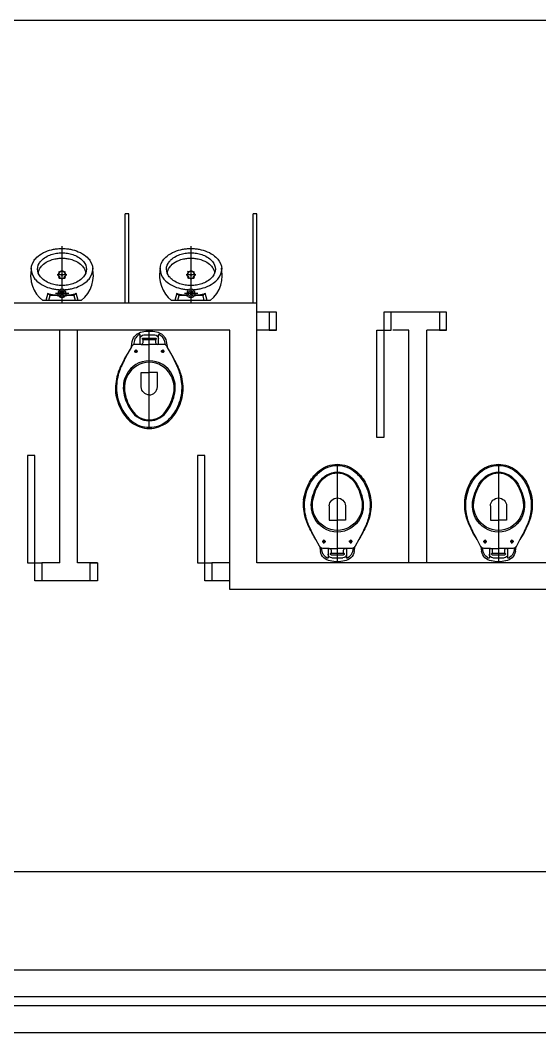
# Model space of a CAD drawing. Header units: millimetres. Extents: x 20431 to 27288, y 6147 to 13165.
# Drawn here: x 24476 to 24766, y 8530 to 9095 of the extents above; entities that cross this region are included whole.
import ezdxf

# ---------------------------------------------------------------- set-up
doc = ezdxf.new("R2010")
doc.units = ezdxf.units.MM
doc.header["$MEASUREMENT"] = 0
for name, color, linetype in [('Arqui-02', 2, 'Continuous'), ('Arqui-Louças', 30, 'Continuous'), ('Arqui-Paredes', 3, 'Continuous')]:
    doc.layers.add(name, color=color, linetype=linetype)

msp = doc.modelspace()

# ---------------------------------------------------------------- linework, layer by layer
at = {"layer": 'Arqui-02'}
for p, q in [((24534.56, 8937.09), (24534.56, 8987.09)), ((24536.56, 8937.09), (24536.56, 8987.09)), ((24606.06, 8937.09), (24606.06, 8987.09)), ((24608.06, 8937.09), (24608.06, 8987.09)), ((24619.06, 8932.09), (24608.06, 8932.09)), ((24714.06, 8932.09), (24683.06, 8932.09)), ((24619.06, 8922.09), (24608.06, 8922.09)), ((24693.06, 8922.09), (24684.06, 8922.09)), ((24714.06, 8922.09), (24703.06, 8922.09)), ((24498.06, 8792.09), (24488.06, 8792.09)), ((24519.06, 8792.09), (24508.06, 8792.09)), ((24593.06, 8792.09), (24583.06, 8792.09)), ((24519.06, 8782.09), (24488.06, 8782.09)), ((24593.06, 8782.09), (24583.06, 8782.09))]:
    msp.add_line(p, q, dxfattribs=at)
for points in [[(24536.56, 8987.09), (24534.56, 8987.09)], [(24608.06, 8987.09), (24606.06, 8987.09)], [(24498.06, 8792.09), (24498.06, 8922.09)], [(24508.06, 8792.09), (24508.06, 8922.09)], [(24693.06, 8792.09), (24693.06, 8922.09)], [(24703.06, 8792.09), (24703.06, 8922.09)]]:
    msp.add_lwpolyline(points, dxfattribs=at)
for points in [[(24615.06, 8932.09), (24615.06, 8922.09), (24619.06, 8922.09), (24619.06, 8932.09)], [(24615.06, 8932.09), (24615.06, 8922.09), (24619.06, 8922.09), (24619.06, 8932.09)], [(24679.06, 8932.09), (24679.06, 8922.09), (24683.06, 8922.09), (24683.06, 8932.09)], [(24710.06, 8932.09), (24710.06, 8922.09), (24714.06, 8922.09), (24714.06, 8932.09)], [(24710.06, 8932.09), (24710.06, 8922.09), (24714.06, 8922.09), (24714.06, 8932.09)], [(24679.06, 8922.09), (24679.06, 8862.09), (24675.06, 8862.09), (24675.06, 8922.09)], [(24484.06, 8792.09), (24484.06, 8852.09), (24480.06, 8852.09), (24480.06, 8792.09)], [(24579.06, 8792.09), (24579.06, 8852.09), (24575.06, 8852.09), (24575.06, 8792.09)], [(24484.06, 8782.09), (24484.06, 8792.09), (24488.06, 8792.09), (24488.06, 8782.09)], [(24515.06, 8782.09), (24515.06, 8792.09), (24519.06, 8792.09), (24519.06, 8782.09)], [(24515.06, 8782.09), (24515.06, 8792.09), (24519.06, 8792.09), (24519.06, 8782.09)], [(24579.06, 8782.09), (24579.06, 8792.09), (24583.06, 8792.09), (24583.06, 8782.09)]]:
    msp.add_lwpolyline(points, close=True, dxfattribs=at)
at = {"layer": 'Arqui-Louças'}
for p, q in [((24318.06, 9095.13), (24999.35, 9095.13)), ((24499.31, 8962.09), (24499.31, 8937.09)), ((24571.31, 8962.09), (24571.31, 8937.09)), ((24548.06, 8867.09), (24548.06, 8922.09)), ((24539.56, 8910.19), (24541.56, 8910.19)), ((24540.56, 8911.29), (24540.56, 8909.29)), ((24556.56, 8910.19), (24554.56, 8910.19)), ((24555.56, 8911.29), (24555.56, 8909.29)), ((24653.06, 8847.09), (24653.06, 8792.09)), ((24743.06, 8847.09), (24743.06, 8792.09)), ((24648.56, 8823.89), (24648.56, 8815.89)), ((24657.56, 8823.89), (24657.56, 8815.89)), ((24738.56, 8823.89), (24738.56, 8815.89)), ((24747.56, 8823.89), (24747.56, 8815.89)), ((24648.56, 8815.89), (24653.06, 8815.89)), ((24657.56, 8815.89), (24653.06, 8815.89)), ((24738.56, 8815.89), (24743.06, 8815.89)), ((24747.56, 8815.89), (24743.06, 8815.89)), ((24641.06, 8805.09), (24639.96, 8807.09)), ((24666.16, 8807.09), (24665.06, 8805.09)), ((24731.06, 8805.09), (24729.96, 8807.09)), ((24756.16, 8807.09), (24755.06, 8805.09)), ((24643.09, 8801.42), (24641.06, 8805.09)), ((24643.27, 8801.09), (24643.12, 8801.37)), ((24643.13, 8801.32), (24643.58, 8798.4)), ((24644.56, 8803.99), (24646.56, 8803.99)), ((24648.56, 8800.09), (24645.01, 8800.09)), ((24645.56, 8802.89), (24645.56, 8804.89)), ((24647.96, 8800.09), (24647.96, 8796.84)), ((24648.56, 8800.09), (24653.05, 8800.09)), ((24657.56, 8800.09), (24653.06, 8800.09)), ((24661.11, 8800.09), (24657.56, 8800.09)), ((24658.16, 8800.09), (24658.16, 8796.84)), ((24661.56, 8803.99), (24659.56, 8803.99)), ((24660.56, 8802.89), (24660.56, 8804.89)), ((24662.54, 8798.4), (24662.99, 8801.32)), ((24663, 8801.37), (24662.84, 8801.09)), ((24665.06, 8805.09), (24663.02, 8801.42)), ((24733.09, 8801.42), (24731.06, 8805.09)), ((24733.27, 8801.09), (24733.12, 8801.37)), ((24733.13, 8801.32), (24733.58, 8798.4)), ((24734.56, 8803.99), (24736.56, 8803.99)), ((24738.56, 8800.09), (24735.01, 8800.09)), ((24735.56, 8802.89), (24735.56, 8804.89)), ((24737.96, 8800.09), (24737.96, 8796.84)), ((24738.56, 8800.09), (24743.05, 8800.09)), ((24747.56, 8800.09), (24743.06, 8800.09)), ((24751.11, 8800.09), (24747.56, 8800.09)), ((24748.16, 8800.09), (24748.16, 8796.84)), ((24751.56, 8803.99), (24749.56, 8803.99)), ((24750.56, 8802.89), (24750.56, 8804.89)), ((24752.54, 8798.4), (24752.99, 8801.32)), ((24753, 8801.37), (24752.84, 8801.09)), ((24755.06, 8805.09), (24753.02, 8801.42)), ((24647.96, 8796.84), (24647.96, 8794.99)), ((24649.56, 8799.09), (24649.56, 8797.79)), ((24649.56, 8797.44), (24653.06, 8797.44)), ((24649.56, 8796.59), (24653.06, 8796.59)), ((24649.96, 8794.84), (24653.06, 8794.84)), ((24653.06, 8797.44), (24656.56, 8797.44)), ((24653.06, 8796.59), (24656.56, 8796.59)), ((24653.06, 8794.84), (24656.16, 8794.84)), ((24656.56, 8797.79), (24656.56, 8799.09)), ((24658.16, 8796.84), (24658.16, 8794.99)), ((24737.96, 8796.84), (24737.96, 8794.99)), ((24739.56, 8799.09), (24739.56, 8797.79)), ((24739.56, 8797.44), (24743.06, 8797.44)), ((24739.56, 8796.59), (24743.06, 8796.59)), ((24739.96, 8794.84), (24743.06, 8794.84)), ((24743.06, 8797.44), (24746.56, 8797.44)), ((24743.06, 8796.59), (24746.56, 8796.59)), ((24743.06, 8794.84), (24746.16, 8794.84)), ((24746.56, 8797.79), (24746.56, 8799.09)), ((24748.16, 8796.84), (24748.16, 8794.99)), ((24318.06, 8619.59), (24999.35, 8619.59))]:
    msp.add_line(p, q, dxfattribs=at)
for points in [[(24484.63, 8962.09), (24485.33, 8962.78), (24486.07, 8963.44), (24486.85, 8964.04)], [(24486.85, 8964.04), (24487.92, 8964.73), (24489.03, 8965.34), (24490.19, 8965.86)], [(24490.19, 8965.86), (24491.28, 8966.28), (24492.39, 8966.65), (24493.53, 8966.95)], [(24490.98, 8963.33), (24491.7, 8963.68), (24492.44, 8963.99), (24493.2, 8964.26)], [(24498.75, 8965.22), (24499.31, 8965.23)], [(24499.31, 8969.01), (24499.31, 8937.09)], [(24499.31, 8965.23), (24499.86, 8965.22)], [(24505.09, 8966.95), (24506.22, 8966.65), (24507.34, 8966.28), (24508.43, 8965.86)], [(24505.42, 8964.26), (24506.18, 8963.99), (24506.92, 8963.68), (24507.64, 8963.33)], [(24508.43, 8965.86), (24509.59, 8965.34), (24510.7, 8964.73), (24511.77, 8964.04)], [(24511.77, 8964.04), (24512.55, 8963.44), (24513.29, 8962.78), (24513.99, 8962.09)], [(24556.63, 8962.09), (24557.33, 8962.78), (24558.07, 8963.44), (24558.85, 8964.04)], [(24558.85, 8964.04), (24559.92, 8964.73), (24561.03, 8965.34), (24562.19, 8965.86)], [(24562.19, 8965.86), (24563.28, 8966.28), (24564.39, 8966.65), (24565.53, 8966.95)], [(24562.98, 8963.33), (24563.7, 8963.68), (24564.44, 8963.99), (24565.2, 8964.26)], [(24570.75, 8965.22), (24571.31, 8965.23)], [(24571.31, 8969.01), (24571.31, 8937.09)], [(24571.31, 8965.23), (24571.86, 8965.22)], [(24577.09, 8966.95), (24578.22, 8966.65), (24579.34, 8966.28), (24580.43, 8965.86)], [(24577.42, 8964.26), (24578.18, 8963.99), (24578.92, 8963.68), (24579.64, 8963.33)], [(24580.43, 8965.86), (24581.59, 8965.34), (24582.7, 8964.73), (24583.77, 8964.04)], [(24583.77, 8964.04), (24584.55, 8963.44), (24585.29, 8962.78), (24585.99, 8962.09)], [(24482.09, 8956.11), (24482.29, 8957.7), (24482.77, 8959.22), (24483.52, 8960.65)], [(24485.68, 8956.11), (24485.76, 8957.23), (24486.04, 8958.3), (24486.53, 8959.29)], [(24487.48, 8960.55), (24487.64, 8960.83)], [(24487.64, 8960.83), (24487.97, 8961.21), (24488.35, 8961.56), (24488.75, 8961.88)], [(24488.22, 8958.21), (24488.91, 8958.86), (24489.65, 8959.44), (24490.44, 8959.95)], [(24488.75, 8961.88), (24489.47, 8962.4), (24490.21, 8962.89), (24490.98, 8963.33)], [(24490.44, 8959.95), (24491.51, 8960.52), (24492.62, 8961.02), (24493.76, 8961.41)], [(24504.85, 8961.41), (24506, 8961.02), (24507.11, 8960.52), (24508.18, 8959.95)], [(24507.64, 8963.33), (24508.41, 8962.89), (24509.15, 8962.41), (24509.87, 8961.88)], [(24508.18, 8959.95), (24508.97, 8959.44), (24509.71, 8958.86), (24510.4, 8958.21)], [(24510.98, 8960.83), (24511.39, 8960.34), (24511.75, 8959.83), (24512.09, 8959.29)], [(24512.09, 8959.29), (24512.56, 8958.28), (24512.85, 8957.22), (24512.94, 8956.11)], [(24515.1, 8960.65), (24515.85, 8959.22), (24516.33, 8957.7), (24516.52, 8956.11)], [(24554.09, 8956.11), (24554.29, 8957.7), (24554.77, 8959.22), (24555.52, 8960.65)], [(24557.68, 8956.11), (24557.76, 8957.23), (24558.04, 8958.3), (24558.53, 8959.29)], [(24559.48, 8960.55), (24559.64, 8960.83)], [(24559.64, 8960.83), (24559.97, 8961.21), (24560.35, 8961.56), (24560.75, 8961.88)], [(24560.22, 8958.21), (24560.91, 8958.86), (24561.65, 8959.44), (24562.44, 8959.95)], [(24560.75, 8961.88), (24561.47, 8962.4), (24562.21, 8962.89), (24562.98, 8963.33)], [(24562.44, 8959.95), (24563.51, 8960.52), (24564.62, 8961.02), (24565.76, 8961.41)], [(24576.85, 8961.41), (24578, 8961.02), (24579.11, 8960.52), (24580.18, 8959.95)], [(24579.64, 8963.33), (24580.41, 8962.89), (24581.15, 8962.41), (24581.87, 8961.88)], [(24580.18, 8959.95), (24580.97, 8959.44), (24581.71, 8958.86), (24582.4, 8958.21)], [(24582.98, 8960.83), (24583.39, 8960.34), (24583.75, 8959.83), (24584.09, 8959.29)], [(24584.09, 8959.29), (24584.56, 8958.28), (24584.85, 8957.22), (24584.94, 8956.11)], [(24587.1, 8960.65), (24587.85, 8959.22), (24588.33, 8957.7), (24588.52, 8956.11)], [(24482.15, 8956.69), (24481.83, 8953.18)], [(24482.09, 8956.11), (24482.29, 8954.52), (24482.77, 8953), (24483.52, 8951.58)], [(24486.53, 8952.94), (24486.06, 8953.94), (24485.78, 8955.01), (24485.68, 8956.11)], [(24486.1, 8953.82), (24486.19, 8954.47), (24486.34, 8955.11), (24486.56, 8955.73)], [(24487.64, 8951.4), (24487.23, 8951.88), (24486.87, 8952.4), (24486.53, 8952.94)], [(24502.01, 8952.91), (24496.56, 8952.91)], [(24497.24, 8953.24), (24497.08, 8953.2), (24496.96, 8953.08), (24496.91, 8952.91)], [(24496.91, 8952.91), (24496.96, 8952.74), (24497.08, 8952.62), (24497.24, 8952.58)], [(24499.31, 8954.98), (24498.51, 8954.81), (24497.85, 8954.37), (24497.41, 8953.71), (24497.24, 8952.91)], [(24497.57, 8952.91), (24497.53, 8953.08), (24497.41, 8953.2), (24497.24, 8953.24)], [(24497.24, 8952.58), (24497.41, 8952.62), (24497.53, 8952.74), (24497.57, 8952.91)], [(24497.24, 8952.91), (24497.41, 8952.11), (24497.85, 8951.45), (24498.51, 8951.01), (24499.31, 8950.84)], [(24498.26, 8953.96), (24497.47, 8954.74)], [(24497.85, 8954.7), (24497.68, 8954.66), (24497.56, 8954.54), (24497.52, 8954.37)], [(24497.52, 8954.37), (24497.56, 8954.2), (24497.68, 8954.08), (24497.85, 8954.04)], [(24498.18, 8954.37), (24498.13, 8954.54), (24498.02, 8954.66), (24497.85, 8954.7)], [(24497.85, 8954.04), (24498.02, 8954.08), (24498.13, 8954.2), (24498.18, 8954.37)], [(24499.31, 8955.31), (24499.14, 8955.26), (24499.02, 8955.14), (24498.98, 8954.98)], [(24498.98, 8954.98), (24499.02, 8954.81), (24499.14, 8954.69), (24499.31, 8954.64)], [(24499.31, 8953.24), (24499.14, 8953.2), (24499.02, 8953.08), (24498.98, 8952.91)], [(24498.98, 8952.91), (24499.02, 8952.74), (24499.14, 8952.62), (24499.31, 8952.58)], [(24499.64, 8954.98), (24499.59, 8955.14), (24499.48, 8955.26), (24499.31, 8955.31)], [(24499.31, 8954.64), (24499.48, 8954.69), (24499.59, 8954.81), (24499.64, 8954.98)], [(24501.37, 8952.91), (24501.21, 8953.71), (24500.77, 8954.37), (24500.11, 8954.81), (24499.31, 8954.98)], [(24499.64, 8952.91), (24499.59, 8953.08), (24499.48, 8953.2), (24499.31, 8953.24)], [(24499.31, 8950.84), (24500.11, 8951.01), (24500.77, 8951.45), (24501.21, 8952.11), (24501.37, 8952.91)], [(24499.31, 8952.58), (24499.48, 8952.62), (24499.59, 8952.74), (24499.64, 8952.91)], [(24501.14, 8954.74), (24500.36, 8953.96)], [(24500.77, 8954.7), (24500.6, 8954.66), (24500.48, 8954.54), (24500.44, 8954.37)], [(24500.44, 8954.37), (24500.48, 8954.2), (24500.6, 8954.08), (24500.77, 8954.04)], [(24501.1, 8954.37), (24501.06, 8954.54), (24500.94, 8954.66), (24500.77, 8954.7)], [(24500.77, 8954.04), (24500.94, 8954.08), (24501.06, 8954.2), (24501.1, 8954.37)], [(24501.37, 8953.24), (24501.21, 8953.2), (24501.09, 8953.08), (24501.04, 8952.91)], [(24501.04, 8952.91), (24501.09, 8952.74), (24501.21, 8952.62), (24501.37, 8952.58)], [(24501.71, 8952.91), (24501.66, 8953.08), (24501.54, 8953.2), (24501.37, 8953.24)], [(24501.37, 8952.58), (24501.54, 8952.62), (24501.66, 8952.74), (24501.71, 8952.91)], [(24512.09, 8952.94), (24511.75, 8952.4), (24511.39, 8951.88), (24510.98, 8951.4)], [(24512.06, 8955.73), (24512.28, 8955.11), (24512.43, 8954.47), (24512.51, 8953.82)], [(24512.94, 8956.11), (24512.85, 8955.01), (24512.56, 8953.94), (24512.09, 8952.94)], [(24515.1, 8951.58), (24515.85, 8953), (24516.33, 8954.52), (24516.52, 8956.11)], [(24516.79, 8953.18), (24516.47, 8956.69)], [(24516.82, 8952.8), (24516.79, 8953.18)], [(24516.83, 8952.41), (24516.82, 8952.8)], [(24554.15, 8956.69), (24553.83, 8953.18)], [(24554.09, 8956.11), (24554.29, 8954.52), (24554.77, 8953), (24555.52, 8951.58)], [(24558.53, 8952.94), (24558.06, 8953.94), (24557.78, 8955.01), (24557.68, 8956.11)], [(24558.1, 8953.82), (24558.19, 8954.47), (24558.34, 8955.11), (24558.56, 8955.73)], [(24559.64, 8951.4), (24559.23, 8951.88), (24558.87, 8952.4), (24558.53, 8952.94)], [(24574.01, 8952.91), (24568.56, 8952.91)], [(24569.24, 8953.24), (24569.08, 8953.2), (24568.96, 8953.08), (24568.91, 8952.91)], [(24568.91, 8952.91), (24568.96, 8952.74), (24569.08, 8952.62), (24569.24, 8952.58)], [(24571.31, 8954.98), (24570.51, 8954.81), (24569.85, 8954.37), (24569.41, 8953.71), (24569.24, 8952.91)], [(24569.57, 8952.91), (24569.53, 8953.08), (24569.41, 8953.2), (24569.24, 8953.24)], [(24569.24, 8952.91), (24569.41, 8952.11), (24569.85, 8951.45), (24570.51, 8951.01), (24571.31, 8950.84)], [(24569.24, 8952.58), (24569.41, 8952.62), (24569.53, 8952.74), (24569.57, 8952.91)], [(24570.26, 8953.96), (24569.47, 8954.74)], [(24569.85, 8954.7), (24569.68, 8954.66), (24569.56, 8954.54), (24569.52, 8954.37)], [(24569.52, 8954.37), (24569.56, 8954.2), (24569.68, 8954.08), (24569.85, 8954.04)], [(24570.18, 8954.37), (24570.13, 8954.54), (24570.02, 8954.66), (24569.85, 8954.7)], [(24569.85, 8954.04), (24570.02, 8954.08), (24570.13, 8954.2), (24570.18, 8954.37)], [(24571.31, 8955.31), (24571.14, 8955.26), (24571.02, 8955.14), (24570.98, 8954.98)], [(24570.98, 8954.98), (24571.02, 8954.81), (24571.14, 8954.69), (24571.31, 8954.64)], [(24571.31, 8953.24), (24571.14, 8953.2), (24571.02, 8953.08), (24570.98, 8952.91)], [(24570.98, 8952.91), (24571.02, 8952.74), (24571.14, 8952.62), (24571.31, 8952.58)], [(24571.64, 8954.98), (24571.59, 8955.14), (24571.48, 8955.26), (24571.31, 8955.31)], [(24573.37, 8952.91), (24573.21, 8953.71), (24572.77, 8954.37), (24572.11, 8954.81), (24571.31, 8954.98)], [(24571.31, 8954.64), (24571.48, 8954.69), (24571.59, 8954.81), (24571.64, 8954.98)], [(24571.64, 8952.91), (24571.59, 8953.08), (24571.48, 8953.2), (24571.31, 8953.24)], [(24571.31, 8950.84), (24572.11, 8951.01), (24572.77, 8951.45), (24573.21, 8952.11), (24573.37, 8952.91)], [(24571.31, 8952.58), (24571.48, 8952.62), (24571.59, 8952.74), (24571.64, 8952.91)], [(24573.14, 8954.74), (24572.36, 8953.96)], [(24572.77, 8954.7), (24572.6, 8954.66), (24572.48, 8954.54), (24572.44, 8954.37)], [(24572.44, 8954.37), (24572.48, 8954.2), (24572.6, 8954.08), (24572.77, 8954.04)], [(24573.1, 8954.37), (24573.06, 8954.54), (24572.94, 8954.66), (24572.77, 8954.7)], [(24572.77, 8954.04), (24572.94, 8954.08), (24573.06, 8954.2), (24573.1, 8954.37)], [(24573.37, 8953.24), (24573.21, 8953.2), (24573.09, 8953.08), (24573.04, 8952.91)], [(24573.04, 8952.91), (24573.09, 8952.74), (24573.21, 8952.62), (24573.37, 8952.58)], [(24573.71, 8952.91), (24573.66, 8953.08), (24573.54, 8953.2), (24573.37, 8953.24)], [(24573.37, 8952.58), (24573.54, 8952.62), (24573.66, 8952.74), (24573.71, 8952.91)], [(24584.09, 8952.94), (24583.75, 8952.4), (24583.39, 8951.88), (24582.98, 8951.4)], [(24584.06, 8955.73), (24584.28, 8955.11), (24584.43, 8954.47), (24584.51, 8953.82)], [(24584.94, 8956.11), (24584.85, 8955.01), (24584.56, 8953.94), (24584.09, 8952.94)], [(24587.1, 8951.58), (24587.85, 8953), (24588.33, 8954.52), (24588.52, 8956.11)], [(24588.79, 8953.18), (24588.47, 8956.69)], [(24588.82, 8952.8), (24588.79, 8953.18)], [(24588.83, 8952.41), (24588.82, 8952.8)], [(24481.85, 8951.46), (24482.13, 8948.99), (24482.79, 8946.59), (24483.78, 8944.31)], [(24484.63, 8950.13), (24485.33, 8949.44), (24486.07, 8948.78), (24486.85, 8948.19)], [(24486.85, 8948.19), (24487.92, 8947.5), (24489.03, 8946.88), (24490.19, 8946.36)], [(24490.98, 8948.9), (24490.2, 8949.33), (24489.46, 8949.82), (24488.75, 8950.34)], [(24493.2, 8947.96), (24492.44, 8948.23), (24491.7, 8948.55), (24490.98, 8948.9)], [(24498.26, 8951.86), (24497.39, 8950.99)], [(24497.85, 8951.78), (24497.68, 8951.73), (24497.56, 8951.62), (24497.52, 8951.45)], [(24497.52, 8951.45), (24497.56, 8951.28), (24497.68, 8951.16), (24497.85, 8951.12)], [(24498.18, 8951.45), (24498.13, 8951.62), (24498.02, 8951.73), (24497.85, 8951.78)], [(24497.85, 8951.12), (24498.02, 8951.16), (24498.13, 8951.28), (24498.18, 8951.45)], [(24499.31, 8947), (24498.75, 8947)], [(24499.31, 8951.17), (24499.14, 8951.13), (24499.02, 8951.01), (24498.98, 8950.84)], [(24498.98, 8950.84), (24499.02, 8950.68), (24499.14, 8950.56), (24499.31, 8950.51)], [(24499.64, 8950.84), (24499.59, 8951.01), (24499.48, 8951.13), (24499.31, 8951.17)], [(24499.31, 8950.51), (24499.48, 8950.56), (24499.59, 8950.68), (24499.64, 8950.84)], [(24499.86, 8947), (24499.31, 8947)], [(24501.23, 8950.99), (24500.36, 8951.86)], [(24500.77, 8951.78), (24500.6, 8951.73), (24500.48, 8951.62), (24500.44, 8951.45)], [(24500.44, 8951.45), (24500.48, 8951.28), (24500.6, 8951.16), (24500.77, 8951.12)], [(24501.1, 8951.45), (24501.06, 8951.62), (24500.94, 8951.73), (24500.77, 8951.78)], [(24500.77, 8951.12), (24500.94, 8951.16), (24501.06, 8951.28), (24501.1, 8951.45)], [(24507.64, 8948.9), (24506.92, 8948.55), (24506.18, 8948.23), (24505.42, 8947.96)], [(24509.87, 8950.34), (24509.15, 8949.82), (24508.41, 8949.33), (24507.64, 8948.9)], [(24508.43, 8946.36), (24509.59, 8946.88), (24510.7, 8947.5), (24511.77, 8948.19)], [(24511.77, 8948.19), (24512.55, 8948.78), (24513.29, 8949.44), (24513.99, 8950.13)], [(24515.05, 8944.74), (24516.03, 8947.2), (24516.62, 8949.77), (24516.83, 8952.41)], [(24553.85, 8951.46), (24554.13, 8948.99), (24554.79, 8946.59), (24555.78, 8944.31)], [(24556.63, 8950.13), (24557.33, 8949.44), (24558.07, 8948.78), (24558.85, 8948.19)], [(24558.85, 8948.19), (24559.92, 8947.5), (24561.03, 8946.88), (24562.19, 8946.36)], [(24562.98, 8948.9), (24562.2, 8949.33), (24561.46, 8949.82), (24560.75, 8950.34)], [(24565.2, 8947.96), (24564.44, 8948.23), (24563.7, 8948.55), (24562.98, 8948.9)], [(24570.26, 8951.86), (24569.39, 8950.99)], [(24569.85, 8951.78), (24569.68, 8951.73), (24569.56, 8951.62), (24569.52, 8951.45)], [(24569.52, 8951.45), (24569.56, 8951.28), (24569.68, 8951.16), (24569.85, 8951.12)], [(24570.18, 8951.45), (24570.13, 8951.62), (24570.02, 8951.73), (24569.85, 8951.78)], [(24569.85, 8951.12), (24570.02, 8951.16), (24570.13, 8951.28), (24570.18, 8951.45)], [(24571.31, 8947), (24570.75, 8947)], [(24571.31, 8951.17), (24571.14, 8951.13), (24571.02, 8951.01), (24570.98, 8950.84)], [(24570.98, 8950.84), (24571.02, 8950.68), (24571.14, 8950.56), (24571.31, 8950.51)], [(24571.64, 8950.84), (24571.59, 8951.01), (24571.48, 8951.13), (24571.31, 8951.17)], [(24571.31, 8950.51), (24571.48, 8950.56), (24571.59, 8950.68), (24571.64, 8950.84)], [(24571.86, 8947), (24571.31, 8947)], [(24573.23, 8950.99), (24572.36, 8951.86)], [(24572.77, 8951.78), (24572.6, 8951.73), (24572.48, 8951.62), (24572.44, 8951.45)], [(24572.44, 8951.45), (24572.48, 8951.28), (24572.6, 8951.16), (24572.77, 8951.12)], [(24573.1, 8951.45), (24573.06, 8951.62), (24572.94, 8951.73), (24572.77, 8951.78)], [(24572.77, 8951.12), (24572.94, 8951.16), (24573.06, 8951.28), (24573.1, 8951.45)], [(24579.64, 8948.9), (24578.92, 8948.55), (24578.18, 8948.23), (24577.42, 8947.96)], [(24581.87, 8950.34), (24581.15, 8949.82), (24580.41, 8949.33), (24579.64, 8948.9)], [(24580.43, 8946.36), (24581.59, 8946.88), (24582.7, 8947.5), (24583.77, 8948.19)], [(24583.77, 8948.19), (24584.55, 8948.78), (24585.29, 8949.44), (24585.99, 8950.13)], [(24587.05, 8944.74), (24588.03, 8947.2), (24588.62, 8949.77), (24588.83, 8952.41)], [(24483.78, 8944.31), (24485.08, 8942.19), (24486.67, 8940.29), (24488.52, 8938.62)], [(24490.19, 8946.36), (24491.28, 8945.94), (24492.39, 8945.58), (24493.53, 8945.28)], [(24491.35, 8942.61), (24490.31, 8938.62)], [(24491.03, 8942.71), (24492.01, 8942.4), (24493.01, 8942.15), (24494.02, 8941.96)], [(24492.51, 8941.23), (24491.83, 8938.62)], [(24496.69, 8941.36), (24492.65, 8941.36)], [(24494.02, 8941.96), (24495.04, 8941.84), (24496.06, 8941.78), (24497.15, 8941.78)], [(24503.09, 8942.54), (24495.76, 8942.54)], [(24496.69, 8941.36), (24496.82, 8941.38), (24496.93, 8941.43), (24497.02, 8941.52)], [(24499.31, 8944.86), (24498.41, 8944.67), (24497.67, 8944.18), (24497.18, 8943.44), (24497, 8942.54)], [(24497, 8942.54), (24497.18, 8941.64), (24497.67, 8940.91), (24498.41, 8940.41), (24499.31, 8940.23)], [(24497.02, 8941.52), (24497.08, 8941.64), (24497.13, 8941.89)], [(24499.31, 8944.03), (24498.56, 8943.83), (24498.03, 8943.29), (24497.82, 8942.54)], [(24497.82, 8942.54), (24498.03, 8941.79), (24498.56, 8941.26), (24499.31, 8941.05)], [(24501.62, 8942.54), (24501.44, 8943.44), (24500.95, 8944.18), (24500.21, 8944.67), (24499.31, 8944.86)], [(24500.8, 8942.54), (24500.59, 8943.29), (24500.06, 8943.83), (24499.31, 8944.03)], [(24499.31, 8941.05), (24500.06, 8941.26), (24500.59, 8941.79), (24500.8, 8942.54)], [(24499.31, 8940.23), (24500.21, 8940.41), (24500.95, 8940.91), (24501.44, 8941.64), (24501.62, 8942.54)], [(24501.47, 8941.78), (24502.56, 8941.78), (24503.58, 8941.84), (24504.6, 8941.96)], [(24501.49, 8941.89), (24501.53, 8941.64), (24501.59, 8941.52)], [(24501.59, 8941.52), (24501.69, 8941.43), (24501.8, 8941.38), (24501.92, 8941.36)], [(24505.94, 8941.36), (24501.92, 8941.36)], [(24504.6, 8941.96), (24505.61, 8942.15), (24506.61, 8942.4), (24507.59, 8942.71)], [(24505.09, 8945.28), (24506.22, 8945.58), (24507.34, 8945.94), (24508.43, 8946.36)], [(24506.79, 8938.62), (24506.11, 8941.23)], [(24508.31, 8938.62), (24507.27, 8942.61)], [(24510.1, 8938.62), (24512.06, 8940.4), (24513.72, 8942.45), (24515.05, 8944.74)], [(24555.78, 8944.31), (24557.08, 8942.19), (24558.67, 8940.29), (24560.52, 8938.62)], [(24562.19, 8946.36), (24563.28, 8945.94), (24564.39, 8945.58), (24565.53, 8945.28)], [(24563.35, 8942.61), (24562.31, 8938.62)], [(24563.03, 8942.71), (24564.01, 8942.4), (24565.01, 8942.15), (24566.02, 8941.96)], [(24564.51, 8941.23), (24563.83, 8938.62)], [(24568.69, 8941.36), (24564.65, 8941.36)], [(24566.02, 8941.96), (24567.04, 8941.84), (24568.06, 8941.78), (24569.15, 8941.78)], [(24575.09, 8942.54), (24567.76, 8942.54)], [(24568.69, 8941.36), (24568.82, 8941.38), (24568.93, 8941.43), (24569.02, 8941.52)], [(24571.31, 8944.86), (24570.41, 8944.67), (24569.67, 8944.18), (24569.18, 8943.44), (24569, 8942.54)], [(24569, 8942.54), (24569.18, 8941.64), (24569.67, 8940.91), (24570.41, 8940.41), (24571.31, 8940.23)], [(24569.02, 8941.52), (24569.08, 8941.64), (24569.13, 8941.89)], [(24571.31, 8944.03), (24570.56, 8943.83), (24570.03, 8943.29), (24569.82, 8942.54)], [(24569.82, 8942.54), (24570.03, 8941.79), (24570.56, 8941.26), (24571.31, 8941.05)], [(24573.62, 8942.54), (24573.44, 8943.44), (24572.95, 8944.18), (24572.21, 8944.67), (24571.31, 8944.86)], [(24572.8, 8942.54), (24572.59, 8943.29), (24572.06, 8943.83), (24571.31, 8944.03)], [(24571.31, 8941.05), (24572.06, 8941.26), (24572.59, 8941.79), (24572.8, 8942.54)], [(24571.31, 8940.23), (24572.21, 8940.41), (24572.95, 8940.91), (24573.44, 8941.64), (24573.62, 8942.54)], [(24573.47, 8941.78), (24574.56, 8941.78), (24575.58, 8941.84), (24576.6, 8941.96)], [(24573.49, 8941.89), (24573.53, 8941.64), (24573.59, 8941.52)], [(24573.59, 8941.52), (24573.69, 8941.43), (24573.8, 8941.38), (24573.92, 8941.36)], [(24577.94, 8941.36), (24573.92, 8941.36)], [(24576.6, 8941.96), (24577.61, 8942.15), (24578.61, 8942.4), (24579.59, 8942.71)], [(24577.09, 8945.28), (24578.22, 8945.58), (24579.34, 8945.94), (24580.43, 8946.36)], [(24578.79, 8938.62), (24578.11, 8941.23)], [(24580.31, 8938.62), (24579.27, 8942.61)], [(24582.1, 8938.62), (24584.06, 8940.4), (24585.72, 8942.45), (24587.05, 8944.74)], [(24510.1, 8938.62), (24488.52, 8938.62)], [(24582.1, 8938.62), (24560.52, 8938.62)], [(24543.56, 8914.09), (24548.05, 8914.09)], [(24544.56, 8916.74), (24548.06, 8916.74), (24551.56, 8916.74)], [(24552.56, 8914.09), (24548.06, 8914.09)]]:
    msp.add_lwpolyline(points, dxfattribs=at)
for points in [[(24493.2, 8964.26, -0.018626), (24494.67, 8964.69), (24495.42, 8964.85)], [(24493.53, 8966.95, -0.02046), (24495.75, 8967.37)], [(24495.42, 8964.85, -0.015078), (24496.9, 8965.08), (24497.64, 8965.16)], [(24495.75, 8967.37, -0.015737), (24496.86, 8967.5)], [(24496.86, 8967.5, -0.017734), (24499.31, 8967.62)], [(24497.64, 8965.16, -0.012772), (24498.75, 8965.22)], [(24499.31, 8967.62, -0.017734), (24501.76, 8967.5)], [(24499.86, 8965.22, -0.012771), (24500.98, 8965.16)], [(24500.98, 8965.16), (24501.72, 8965.08, -0.015079), (24503.2, 8964.85)], [(24501.76, 8967.5, -0.015735), (24502.87, 8967.37)], [(24502.87, 8967.37, -0.020461), (24505.09, 8966.95)], [(24503.2, 8964.85), (24503.95, 8964.69, -0.018626), (24505.42, 8964.26)], [(24565.2, 8964.26, -0.018626), (24566.67, 8964.69), (24567.42, 8964.85)], [(24565.53, 8966.95, -0.02046), (24567.75, 8967.37)], [(24567.42, 8964.85, -0.015078), (24568.9, 8965.08), (24569.64, 8965.16)], [(24567.75, 8967.37, -0.015737), (24568.86, 8967.5)], [(24568.86, 8967.5, -0.017734), (24571.31, 8967.62)], [(24569.64, 8965.16, -0.012772), (24570.75, 8965.22)], [(24571.31, 8967.62, -0.017734), (24573.76, 8967.5)], [(24571.86, 8965.22, -0.012771), (24572.98, 8965.16)], [(24572.98, 8965.16), (24573.72, 8965.08, -0.015079), (24575.2, 8964.85)], [(24573.76, 8967.5, -0.015735), (24574.87, 8967.37)], [(24574.87, 8967.37, -0.020461), (24577.09, 8966.95)], [(24575.2, 8964.85), (24575.95, 8964.69, -0.018626), (24577.42, 8964.26)], [(24483.52, 8960.65, -0.029412), (24484.22, 8961.64), (24484.63, 8962.09)], [(24486.53, 8959.29), (24486.84, 8959.71, 0.021616), (24487.48, 8960.55)], [(24487.11, 8956.81, -0.02971), (24487.82, 8957.77), (24488.22, 8958.21)], [(24493.76, 8961.41, -0.016259), (24495.24, 8961.8), (24495.98, 8961.94)], [(24495.98, 8961.94, -0.015642), (24497.09, 8962.1)], [(24497.09, 8962.1, -0.013175), (24498.2, 8962.2)], [(24498.2, 8962.2, -0.014052), (24499.31, 8962.23)], [(24499.31, 8962.23, -0.014052), (24500.42, 8962.2)], [(24500.42, 8962.2, -0.013175), (24501.53, 8962.1)], [(24501.53, 8962.1, -0.015643), (24502.64, 8961.94)], [(24502.64, 8961.94), (24503.38, 8961.8, -0.016262), (24504.85, 8961.41)], [(24509.87, 8961.88), (24510.25, 8961.55, -0.020792), (24510.98, 8960.83)], [(24510.4, 8958.21), (24510.8, 8957.77, -0.029703), (24511.51, 8956.81)], [(24513.99, 8962.09), (24514.4, 8961.64, -0.029425), (24515.1, 8960.65)], [(24555.52, 8960.65, -0.029412), (24556.22, 8961.64), (24556.63, 8962.09)], [(24558.53, 8959.29), (24558.84, 8959.71, 0.021616), (24559.48, 8960.55)], [(24559.11, 8956.81, -0.02971), (24559.82, 8957.77), (24560.22, 8958.21)], [(24565.76, 8961.41, -0.016259), (24567.24, 8961.8), (24567.98, 8961.94)], [(24567.98, 8961.94, -0.015642), (24569.09, 8962.1)], [(24569.09, 8962.1, -0.013175), (24570.2, 8962.2)], [(24570.2, 8962.2, -0.014052), (24571.31, 8962.23)], [(24571.31, 8962.23, -0.014052), (24572.42, 8962.2)], [(24572.42, 8962.2, -0.013175), (24573.53, 8962.1)], [(24573.53, 8962.1, -0.015643), (24574.64, 8961.94)], [(24574.64, 8961.94), (24575.38, 8961.8, -0.016262), (24576.85, 8961.41)], [(24581.87, 8961.88), (24582.25, 8961.55, -0.020792), (24582.98, 8960.83)], [(24582.4, 8958.21), (24582.8, 8957.77, -0.029703), (24583.51, 8956.81)], [(24585.99, 8962.09), (24586.4, 8961.64, -0.029425), (24587.1, 8960.65)], [(24481.83, 8953.18, 0.025489), (24481.79, 8952.32)], [(24486.56, 8955.73, -0.050002), (24487.11, 8956.81)], [(24511.51, 8956.81, -0.04999), (24512.06, 8955.73)], [(24553.83, 8953.18, 0.025489), (24553.79, 8952.32)], [(24558.56, 8955.73, -0.050002), (24559.11, 8956.81)], [(24583.51, 8956.81, -0.04999), (24584.06, 8955.73)], [(24481.79, 8952.32, 0.025506), (24481.85, 8951.46)], [(24483.52, 8951.58, 0.029418), (24484.22, 8950.59), (24484.63, 8950.13)], [(24488.75, 8950.34), (24488.36, 8950.67, -0.02081), (24487.64, 8951.4)], [(24495.42, 8947.37), (24494.67, 8947.54, -0.018631), (24493.2, 8947.96)], [(24497.64, 8947.06), (24496.9, 8947.14, -0.015079), (24495.42, 8947.37)], [(24498.75, 8947, -0.013893), (24497.64, 8947.06)], [(24500.98, 8947.06, -0.013893), (24499.86, 8947)], [(24503.2, 8947.37, -0.01508), (24501.72, 8947.14), (24500.98, 8947.06)], [(24505.42, 8947.96, -0.018631), (24503.95, 8947.54), (24503.2, 8947.37)], [(24510.98, 8951.4, -0.020792), (24510.25, 8950.67), (24509.87, 8950.34)], [(24513.99, 8950.13), (24514.4, 8950.59, 0.029431), (24515.1, 8951.58)], [(24553.79, 8952.32, 0.025506), (24553.85, 8951.46)], [(24555.52, 8951.58, 0.029418), (24556.22, 8950.59), (24556.63, 8950.13)], [(24560.75, 8950.34), (24560.36, 8950.67, -0.02081), (24559.64, 8951.4)], [(24567.42, 8947.37), (24566.67, 8947.54, -0.018631), (24565.2, 8947.96)], [(24569.64, 8947.06), (24568.9, 8947.14, -0.015079), (24567.42, 8947.37)], [(24570.75, 8947, -0.013893), (24569.64, 8947.06)], [(24572.98, 8947.06, -0.013893), (24571.86, 8947)], [(24575.2, 8947.37, -0.01508), (24573.72, 8947.14), (24572.98, 8947.06)], [(24577.42, 8947.96, -0.018631), (24575.95, 8947.54), (24575.2, 8947.37)], [(24582.98, 8951.4, -0.020792), (24582.25, 8950.67), (24581.87, 8950.34)], [(24585.99, 8950.13), (24586.4, 8950.59, 0.029431), (24587.1, 8951.58)], [(24492.04, 8942.15, 0.103805), (24491.66, 8942.49)], [(24492.25, 8941.68, 0.103794), (24492.04, 8942.15)], [(24492.25, 8941.68, 0.171066), (24492.4, 8941.45)], [(24492.4, 8941.45, 0.171026), (24492.65, 8941.36)], [(24492.57, 8941.32, 0.16594), (24492.51, 8941.23)], [(24492.65, 8941.36, 0.165884), (24492.57, 8941.32)], [(24493.53, 8945.28, 0.020455), (24495.75, 8944.86)], [(24495.75, 8944.86, 0.015739), (24496.86, 8944.72)], [(24496.86, 8944.72, 0.010834), (24498.35, 8944.63)], [(24499.31, 8943.24, 1), (24499.31, 8941.85)], [(24499.31, 8941.85, 1), (24499.31, 8943.24)], [(24500.27, 8944.63, 0.010835), (24501.76, 8944.72)], [(24501.76, 8944.72, 0.015738), (24502.87, 8944.86)], [(24502.87, 8944.86, 0.020456), (24505.09, 8945.28)], [(24505.94, 8941.36, 0.171026), (24506.22, 8941.45)], [(24506.05, 8941.32, 0.165857), (24505.94, 8941.36)], [(24506.11, 8941.23, 0.16918), (24506.05, 8941.32)], [(24506.22, 8941.45, 0.171059), (24506.37, 8941.68)], [(24506.58, 8942.15, 0.103814), (24506.37, 8941.68)], [(24506.95, 8942.49, 0.103795), (24506.58, 8942.15)], [(24564.04, 8942.15, 0.103805), (24563.66, 8942.49)], [(24564.25, 8941.68, 0.103794), (24564.04, 8942.15)], [(24564.25, 8941.68, 0.171066), (24564.4, 8941.45)], [(24564.4, 8941.45, 0.171026), (24564.65, 8941.36)], [(24564.57, 8941.32, 0.16594), (24564.51, 8941.23)], [(24564.65, 8941.36, 0.165884), (24564.57, 8941.32)], [(24565.53, 8945.28, 0.020455), (24567.75, 8944.86)], [(24567.75, 8944.86, 0.015739), (24568.86, 8944.72)], [(24568.86, 8944.72, 0.010834), (24570.35, 8944.63)], [(24571.31, 8943.24, 1), (24571.31, 8941.85)], [(24571.31, 8941.85, 1), (24571.31, 8943.24)], [(24572.27, 8944.63, 0.010835), (24573.76, 8944.72)], [(24573.76, 8944.72, 0.015738), (24574.87, 8944.86)], [(24574.87, 8944.86, 0.020456), (24577.09, 8945.28)], [(24577.94, 8941.36, 0.171026), (24578.22, 8941.45)], [(24578.05, 8941.32, 0.165857), (24577.94, 8941.36)], [(24578.11, 8941.23, 0.16918), (24578.05, 8941.32)], [(24578.22, 8941.45, 0.171059), (24578.37, 8941.68)], [(24578.58, 8942.15, 0.103814), (24578.37, 8941.68)], [(24578.95, 8942.49, 0.103795), (24578.58, 8942.15)], [(24538.12, 8912.8, 0.047116), (24538.13, 8912.86), (24538.58, 8915.78, -0.305161), (24544.06, 8921.09, -0.049506), (24548.06, 8921.49, -0.049506), (24552.06, 8921.09, -0.305161), (24557.54, 8915.78), (24557.99, 8912.86, 0.047116), (24558, 8912.8)], [(24542.96, 8914.09), (24542.96, 8917.34), (24542.96, 8919.18, 0.5854), (24542.35, 8919.52, 0.134872), (24540.06, 8917.09, 0.082359), (24539.29, 8913.95)], [(24542.96, 8917.34, -0.414214), (24544.96, 8919.34), (24548.06, 8919.34), (24551.16, 8919.34, -0.414214), (24553.16, 8917.34)], [(24553.16, 8914.09), (24553.16, 8917.34), (24553.16, 8919.18, -0.5854), (24553.77, 8919.52, -0.134872), (24556.06, 8917.09, -0.082359), (24556.83, 8913.95)], [(24543.56, 8914.09), (24540.01, 8914.09, 0.269143), (24538.27, 8913.08), (24538.12, 8912.8, -0.044891), (24538.09, 8912.75), (24536.06, 8909.09, 0.036783), (24534.86, 8907.09, 0.0196), (24532.76, 8903.09, 0.056836), (24530.26, 8897.09, 0.089116), (24529.26, 8887.09, 0.095425), (24532.51, 8877.09, 0.091656), (24538.06, 8870.54, 0.16072), (24548.06, 8867.09, 0.16072), (24558.06, 8870.54, 0.091656), (24563.61, 8877.09, 0.095425), (24566.86, 8887.09, 0.089116), (24565.86, 8897.09, 0.056836), (24563.36, 8903.09, 0.0196), (24561.26, 8907.09, 0.036783), (24560.06, 8909.09), (24558.02, 8912.75, -0.044891), (24558, 8912.8), (24557.84, 8913.08, 0.269143), (24556.11, 8914.09), (24552.56, 8914.09)], [(24543.56, 8914.09, 0.414214), (24544.56, 8915.09), (24544.56, 8916.39, 0.226163), (24544.3, 8916.93, -0.733322), (24544.56, 8917.59), (24548.06, 8917.59), (24551.56, 8917.59, -0.733322), (24551.82, 8916.93, 0.226163), (24551.56, 8916.39), (24551.56, 8915.09, 0.414214), (24552.56, 8914.09)], [(24536.06, 8909.09), (24534.96, 8907.09, 0.0204), (24533.06, 8903.09, 0.050595), (24530.71, 8897.09, 0.089432), (24529.91, 8887.09, 0.098712), (24533.31, 8877.09, 0.072481), (24538.06, 8871.39, 0.182574), (24548.06, 8867.79, 0.182574), (24558.06, 8871.39, 0.072481), (24562.81, 8877.09, 0.098712), (24566.21, 8887.09, 0.089432), (24565.41, 8897.09, 0.050595), (24563.06, 8903.09, 0.0204), (24561.16, 8907.09), (24560.06, 8909.09)], [(24548.06, 8885.89, -0.394755), (24543.56, 8890.29), (24543.56, 8898.29), (24548.06, 8898.29)], [(24548.06, 8885.89, 0.394755), (24552.56, 8890.29), (24552.56, 8898.29), (24548.06, 8898.29)]]:
    msp.add_lwpolyline(points, format="xyb", dxfattribs=at)
for points in [[(24560.86, 8897.09, 0.278895), (24548.06, 8904.94, 0.278895), (24535.26, 8897.09, 0.167831), (24533.81, 8887.09, 0.098952), (24537.86, 8877.09, 0.247323), (24548.06, 8871.39, 0.247323), (24558.26, 8877.09, 0.098952), (24562.31, 8887.09, 0.167831)], [(24559.96, 8897.09, 0.264523), (24548.06, 8904.09, 0.264523), (24536.16, 8897.09, 0.185303), (24534.41, 8887.09, 0.106842), (24538.56, 8877.09, 0.250606), (24548.06, 8871.89, 0.250606), (24557.56, 8877.09, 0.106842), (24561.71, 8887.09, 0.185303)]]:
    msp.add_lwpolyline(points, format="xyb", close=True, dxfattribs=at)
for centre in [(24540.56, 8910.19), (24555.56, 8910.19)]:
    msp.add_circle(centre, 0.65, dxfattribs=at)
at = {"layer": 'Arqui-Louças', "extrusion": (0, 0, -1)}
for centre, major_axis, start_param, end_param in [((24653.29, 8830.21), (-11.94, 11.94), 0.13447, 0.771899), ((24652.82, 8831.35), (-10.63, 10.63), 0.078673, 0.801012), ((24652.83, 8830.21), (11.94, 11.94), -0.771899, -0.13447), ((24653.29, 8831.35), (10.63, 10.63), -0.801012, -0.078673), ((24743.29, 8830.21), (-11.94, 11.94), 0.13447, 0.771899), ((24742.82, 8831.35), (-10.63, 10.63), 0.078673, 0.801012), ((24742.83, 8830.21), (11.94, 11.94), -0.771899, -0.13447), ((24743.29, 8831.35), (10.63, 10.63), -0.801012, -0.078673), ((24658, 8825.35), (16.7, 16.7), 4.44713, 4.812734), ((24660.24, 8823.64), (-18.19, 18.19), 6.047817, 6.337234), ((24653.37, 8830.26), (-8.86, 8.86), 6.074075, 7.043907), ((24653.17, 8830.81), (-8.12, 8.12), 6.076666, 7.05886), ((24652.75, 8830.26), (8.86, 8.86), -0.760722, 0.20911), ((24652.95, 8830.81), (8.12, 8.12), -0.775675, 0.20652), ((24648.12, 8825.35), (-16.7, 16.7), 1.470451, 1.836056), ((24645.88, 8823.64), (18.19, 18.19), -0.054048, 0.235368), ((24748, 8825.35), (16.7, 16.7), 4.44713, 4.812734), ((24750.24, 8823.64), (-18.19, 18.19), 6.047817, 6.337234), ((24743.37, 8830.26), (-8.86, 8.86), 6.074075, 7.043907), ((24743.17, 8830.81), (-8.12, 8.12), 6.076666, 7.05886), ((24742.75, 8830.26), (8.86, 8.86), -0.760722, 0.20911), ((24742.95, 8830.81), (8.12, 8.12), -0.775675, 0.20652), ((24738.12, 8825.35), (-16.7, 16.7), 1.470451, 1.836056), ((24735.88, 8823.64), (18.19, 18.19), -0.054048, 0.235368), ((24661.84, 8823.65), (19.66, 19.66), 4.050949, 4.431497), ((24661.69, 8823.56), (-19.1, 19.1), 5.62874, 6.022311), ((24665.85, 8821.96), (19.46, 19.46), 4.114538, 4.509062), ((24664.62, 8822.49), (18.12, 18.12), 4.107485, 4.533237), ((24641.5, 8822.49), (-18.12, 18.12), 1.749948, 2.1757), ((24640.27, 8821.96), (-19.46, 19.46), 1.774123, 2.168647), ((24644.43, 8823.56), (-19.1, 19.1), 1.83167, 2.225242), ((24644.27, 8823.65), (-19.66, 19.66), 1.851689, 2.232237), ((24751.84, 8823.65), (19.66, 19.66), 4.050949, 4.431497), ((24751.69, 8823.56), (-19.1, 19.1), 5.62874, 6.022311), ((24755.85, 8821.96), (19.46, 19.46), 4.114538, 4.509062), ((24754.62, 8822.49), (18.12, 18.12), 4.107485, 4.533237), ((24731.5, 8822.49), (-18.12, 18.12), 1.749948, 2.1757), ((24730.27, 8821.96), (-19.46, 19.46), 1.774123, 2.168647), ((24734.43, 8823.56), (-19.1, 19.1), 1.83167, 2.225242), ((24734.27, 8823.65), (-19.66, 19.66), 1.851689, 2.232237), ((24653.16, 8823.68), (-3.26, 3.26), 5.542467, 7.046374), ((24652.96, 8823.68), (3.26, 3.26), -0.763189, 0.740718), ((24743.16, 8823.68), (-3.26, 3.26), 5.542467, 7.046374), ((24742.96, 8823.68), (3.26, 3.26), -0.763189, 0.740718), ((24662.59, 8824.87), (-20.09, 20.09), 5.220356, 5.575881), ((24663.04, 8824.31), (-19.99, 19.99), 5.239567, 5.596347), ((24654.01, 8824.19), (-10.94, 10.94), 5.021228, 5.686354), ((24653.31, 8824.37), (-10.02, 10.02), 4.958092, 5.690991), ((24652.81, 8824.37), (10.02, 10.02), 0.592195, 1.325093), ((24652.11, 8824.19), (10.94, 10.94), 0.596832, 1.261958), ((24643.08, 8824.31), (19.99, 19.99), 0.686838, 1.043618), ((24643.53, 8824.87), (20.09, 20.09), 0.707305, 1.062829), ((24752.59, 8824.87), (-20.09, 20.09), 5.220356, 5.575881), ((24753.04, 8824.31), (-19.99, 19.99), 5.239567, 5.596347), ((24744.01, 8824.19), (-10.94, 10.94), 5.021228, 5.686354), ((24743.31, 8824.37), (-10.02, 10.02), 4.958092, 5.690991), ((24742.81, 8824.37), (10.02, 10.02), 0.592195, 1.325093), ((24742.11, 8824.19), (10.94, 10.94), 0.596832, 1.261958), ((24733.08, 8824.31), (19.99, 19.99), 0.686838, 1.043618), ((24733.53, 8824.87), (20.09, 20.09), 0.707305, 1.062829), ((24662.82, 8825.05), (-20.28, 20.28), 4.989445, 5.216547), ((24666.46, 8825.67), (22.57, 22.57), 3.452586, 3.654792), ((24653.15, 8823.74), (10.26, 10.26), 2.362355, 3.45029), ((24653.26, 8824.05), (-9.87, 9.87), 3.941516, 4.975914), ((24652.97, 8823.74), (-10.26, 10.26), 2.832895, 3.92083), ((24652.86, 8824.05), (-9.87, 9.87), 2.878068, 3.912466), ((24639.66, 8825.67), (-22.57, 22.57), 2.628393, 2.8306), ((24643.3, 8825.05), (20.28, 20.28), 1.066639, 1.29374), ((24752.82, 8825.05), (-20.28, 20.28), 4.989445, 5.216547), ((24756.46, 8825.67), (22.57, 22.57), 3.452586, 3.654792), ((24743.15, 8823.74), (10.26, 10.26), 2.362355, 3.45029), ((24743.26, 8824.05), (-9.87, 9.87), 3.941516, 4.975914), ((24742.97, 8823.74), (-10.26, 10.26), 2.832895, 3.92083), ((24742.86, 8824.05), (-9.87, 9.87), 2.878068, 3.912466), ((24729.66, 8825.67), (-22.57, 22.57), 2.628393, 2.8306), ((24733.3, 8825.05), (20.28, 20.28), 1.066639, 1.29374), ((24689.81, 8835.86), (-40.76, 40.76), 4.975145, 5.053536), ((24688.01, 8832.36), (-38.39, 38.39), 5.013545, 5.095132), ((24654.03, 8814.23), (11.22, 11.22), 3.313039, 3.460103), ((24652.08, 8814.23), (-11.22, 11.22), 2.823082, 2.970146), ((24618.11, 8832.36), (38.39, 38.39), 1.188053, 1.26964), ((24616.31, 8835.86), (40.76, 40.76), 1.22965, 1.308041), ((24779.81, 8835.86), (-40.76, 40.76), 4.975145, 5.053536), ((24778.01, 8832.36), (-38.39, 38.39), 5.013545, 5.095132), ((24744.03, 8814.23), (11.22, 11.22), 3.313039, 3.460103), ((24742.08, 8814.23), (-11.22, 11.22), 2.823082, 2.970146), ((24708.11, 8832.36), (38.39, 38.39), 1.188053, 1.26964), ((24706.31, 8835.86), (40.76, 40.76), 1.22965, 1.308041), ((24642.83, 8801.27), (0.212, 0.212), 0.266252, 0.445696), ((24642.83, 8801.27), (0.212, 0.212), 0.445696, 0.634023), ((24645.01, 8802.09), (-1.41, 1.41), 3.926991, 4.978641), ((24654.12, 8800.98), (6.98, 6.98), 3.521539, 3.850234), ((24645.56, 8803.99), (0.46, 0.46), 2.356194490072496, 8.639379797252083), ((24648.56, 8799.09), (0.707, 0.707), -0.785399, 0.785398), ((24657.56, 8799.09), (-0.707, 0.707), 5.497787, 7.068584), ((24660.56, 8803.99), (0.46, 0.46), 2.356194490072496, 8.639379797252083), ((24651.99, 8800.98), (-6.98, 6.98), 2.432952, 2.761646), ((24661.11, 8802.09), (1.41, 1.41), 1.304544, 2.356194), ((24663.29, 8801.27), (-0.212, 0.212), 5.649163, 5.837489), ((24663.29, 8801.27), (-0.212, 0.212), 5.837489, 6.016933), ((24732.83, 8801.27), (0.212, 0.212), 0.266252, 0.445696), ((24732.83, 8801.27), (0.212, 0.212), 0.445696, 0.634023), ((24735.01, 8802.09), (-1.41, 1.41), 3.926991, 4.978641), ((24744.12, 8800.98), (6.98, 6.98), 3.521539, 3.850234), ((24735.56, 8803.99), (0.46, 0.46), 2.356194490072496, 8.639379797252083), ((24738.56, 8799.09), (0.707, 0.707), -0.785399, 0.785398), ((24747.56, 8799.09), (-0.707, 0.707), 5.497787, 7.068584), ((24750.56, 8803.99), (0.46, 0.46), 2.356194490072496, 8.639379797252083), ((24741.99, 8800.98), (-6.98, 6.98), 2.432952, 2.761646), ((24751.11, 8802.09), (1.41, 1.41), 1.304544, 2.356194), ((24753.29, 8801.27), (-0.212, 0.212), 5.649163, 5.837489), ((24753.29, 8801.27), (-0.212, 0.212), 5.837489, 6.016933), ((24650.26, 8799.82), (4.83, 4.83), 2.533065, 3.717804), ((24650.64, 8800.04), (4.46, 4.46), 2.90386, 3.440111), ((24647.56, 8794.99), (-0.283, 0.283), 2.356194, 4.474656), ((24649.96, 8796.84), (-1.41, 1.41), 3.926991, 5.497787), ((24649.53, 8796.96), (0.262, 0.262), 2.28571, 4.816676), ((24648.86, 8797.79), (0.495, 0.495), 0.785398, 1.675083), ((24656.16, 8796.84), (1.41, 1.41), 0.785398, 2.356194), ((24657.26, 8797.79), (-0.495, 0.495), 4.608102, 5.497787), ((24656.59, 8796.96), (-0.262, 0.262), 1.466509, 3.997475), ((24655.86, 8799.82), (-4.83, 4.83), 2.565381, 3.75012), ((24658.56, 8794.99), (0.283, 0.283), 1.80853, 3.926991), ((24655.48, 8800.04), (-4.46, 4.46), 2.843075, 3.379326), ((24740.26, 8799.82), (4.83, 4.83), 2.533065, 3.717804), ((24740.64, 8800.04), (4.46, 4.46), 2.90386, 3.440111), ((24737.56, 8794.99), (-0.283, 0.283), 2.356194, 4.474656), ((24739.96, 8796.84), (-1.41, 1.41), 3.926991, 5.497787), ((24739.53, 8796.96), (0.262, 0.262), 2.28571, 4.816676), ((24738.86, 8797.79), (0.495, 0.495), 0.785398, 1.675083), ((24746.16, 8796.84), (1.41, 1.41), 0.785398, 2.356194), ((24747.26, 8797.79), (-0.495, 0.495), 4.608102, 5.497787), ((24746.59, 8796.96), (-0.262, 0.262), 1.466509, 3.997475), ((24745.86, 8799.82), (-4.83, 4.83), 2.565381, 3.75012), ((24748.56, 8794.99), (0.283, 0.283), 1.80853, 3.926991), ((24745.48, 8800.04), (-4.46, 4.46), 2.843075, 3.379326), ((24653.07, 8813.04), (14.39, 14.39), 2.356932, 2.554795), ((24653.04, 8813.04), (-14.39, 14.39), 3.728391, 3.926254), ((24743.07, 8813.04), (14.39, 14.39), 2.356932, 2.554795), ((24743.04, 8813.04), (-14.39, 14.39), 3.728391, 3.926254)]:
    msp.add_ellipse(centre, major_axis=major_axis, ratio=1, start_param=start_param, end_param=end_param, dxfattribs=at)
at = {"layer": 'Arqui-Paredes'}
for p, q in [((24608.06, 8937.09), (24303.06, 8937.09)), ((24608.06, 8792.09), (24608.06, 8937.09)), ((24593.06, 8922.09), (24318.06, 8922.09)), ((24593.06, 8777.09), (24593.06, 8922.09)), ((24883.06, 8792.09), (24608.06, 8792.09)), ((24883.06, 8777.09), (24593.06, 8777.09)), ((25195.56, 8564.59), (24325.56, 8564.59)), ((25195.56, 8549.59), (24325.56, 8549.59)), ((25195.56, 8544.59), (24325.56, 8544.59)), ((25195.56, 8529.59), (24325.56, 8529.59))]:
    msp.add_line(p, q, dxfattribs=at)
msp.add_lwpolyline([(24593.06, 8792.09), (24593.06, 8922.09)], dxfattribs=at)

doc.saveas('drawing.dxf')
